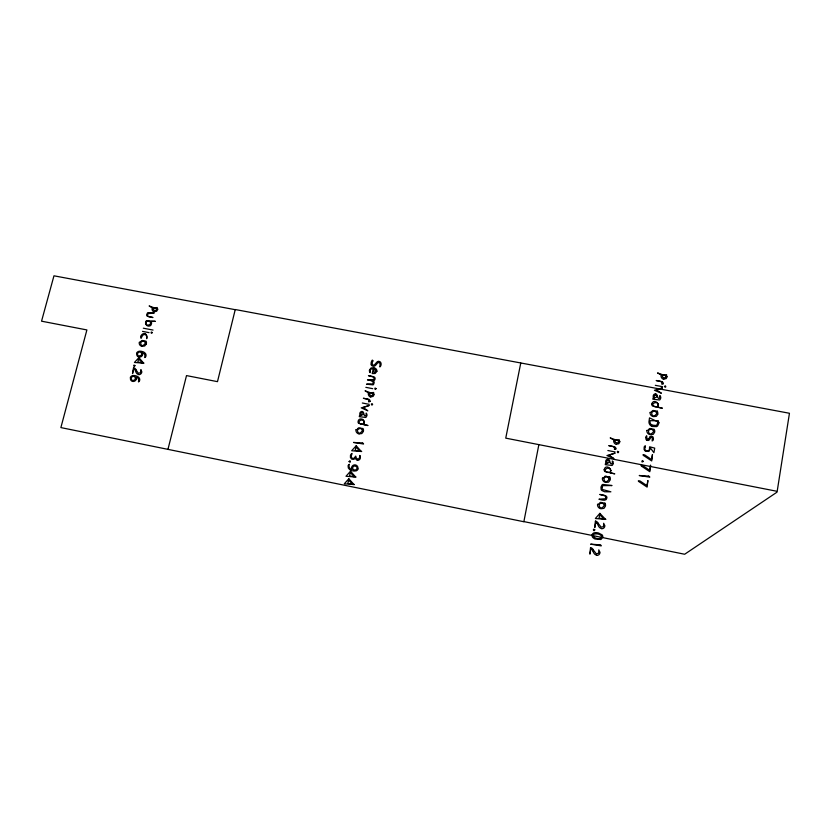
<?xml version="1.0" encoding="UTF-8"?>
<svg xmlns="http://www.w3.org/2000/svg" width="831" height="831" viewBox="0 0 831 831"><rect width="100%" height="100%" fill="white"/><g stroke="black" fill="none" stroke-linecap="round" stroke-linejoin="round"><path stroke-width="1.25" d="M351.721 467.583L351.731 468.269A2.129 2.088 -37.7 0 0 352.095 469.162C351.482 470.533 347.472 466.773 349.384 464.29A2.368 2.316 -37.9 0 0 348.085 465.796C347.368 470.003 352.978 471.738 356.198 470.845A2.732 2.68 -37.5 0 0 357.891 469.286L357.984 468.933M595.391 521.193L594.788 527.54L595.713 522.512A2.213 2.15 31.8 0 1 597.094 523.343M590.509 547.733L589.906 554.132L590.841 549.062M136.211 378.915L136.242 378.406A2.254 2.119 -42.4 0 0 135.765 377.139L138.164 378.188L138.715 380.39A10.201 9.598 -42.1 0 0 138.455 381.938L139.037 381.533A1.859 1.755 -42.4 0 0 139.452 380.982L139.66 380.328A3.355 3.158 -42.4 0 0 139.639 378.894A3.646 3.428 -42.4 0 0 139.006 377.648L137.821 376.62A7.354 6.908 -42.7 0 0 136.658 376.069L135.848 375.809A10.772 10.117 -43 0 0 135.017 375.633A7.292 6.845 -42.7 0 0 133.033 375.55L132.648 375.633A2.96 2.773 -42.4 0 0 130.301 377.471M142.517 354.557L142.548 354.058A2.244 2.109 -40.4 0 0 142.07 352.801L144.459 353.84L145.01 356.021A10.149 9.536 -40.1 0 0 144.76 357.559L145.342 357.153A1.849 1.735 -40.4 0 0 145.747 356.613L145.965 355.948A3.334 3.137 -40.4 0 0 145.944 354.536A3.625 3.407 -40.4 0 0 145.3 353.3L144.116 352.282A7.323 6.866 -40.7 0 0 142.963 351.731L142.153 351.482A10.71 10.055 -41 0 0 141.332 351.305A7.25 6.804 -40.7 0 0 139.348 351.233L138.964 351.316A2.94 2.763 -40.4 0 0 136.627 353.144M133.521 367.79L132.513 373.628L133.718 368.995A2.067 1.932 -41.9 0 1 134.913 369.753A5.194 4.872 -42.1 0 1 135.266 370.481L135.785 371.717A9.276 8.715 -41.2 0 0 136.346 372.89A3.812 3.573 -41.6 0 0 138.704 374.521M649.427 448.439L649.634 446.787L654.714 448.127L653.904 452.708L650.507 448.117L648.99 451.42L645.458 451.316L644.087 449.54L644.191 446.995A2.337 2.244 21.9 0 1 645.427 445.78L645.012 447.836M538.862 444.627L523.883 521.598L684.661 554.246L777.047 492.139M520.757 363.043L505.747 438.145L777.182 491.329L789.45 413.267L235.256 309.527L217.483 381.658L186.508 375.591L167.955 449.363M613.185 463.615L612.52 465.059A1.922 1.859 22.2 0 1 611.948 465.464L605.269 464.643L605.477 463.511L606.609 463.729L606.121 463.179A2.431 2.348 21.8 0 1 605.664 461.62L605.685 461.454A2.368 2.296 21.7 0 1 608.25 459.211M657.861 414.212L656.313 416.352L653.53 416.622A3.895 3.729 18.4 0 1 650.071 412.373M592.233 534.634L592.181 534.821A3.615 3.511 33.8 0 0 592.088 535.403A2.95 2.867 33.8 0 0 592.794 537.501L594.175 538.581A7.572 7.354 33.2 0 0 595.141 539.007L601 539.516L602.807 536.982A2.94 2.857 34 0 0 602.101 534.852L598.497 532.993A15.083 14.678 36 0 0 597.541 532.785A11.198 10.886 35.3 0 0 596.139 532.619A7.313 7.115 34.6 0 0 595.152 532.64L593.729 532.983A2.825 2.742 33.8 0 0 592.212 534.634M663.221 383.735L661.808 384.151A1.548 1.475 15.9 0 0 662.162 383.351L660.936 381.522L656.178 380.515L661.923 381.616M615.823 448.937L614.389 449.353A1.558 1.506 20.2 0 0 614.753 448.543L613.538 446.673L608.77 445.624L614.535 446.766A2.233 2.161 20.3 0 1 615.948 448.937M363.386 431.466L361.797 433.574L359.096 433.834M147.617 314.679L147.918 314.014A1.309 1.226 -37.4 0 1 148.437 313.588L154.119 313.162L147.96 312.601A1.891 1.766 -37.4 0 0 147.399 313.048L146.723 314.72A2.213 2.067 -37.4 0 0 147.129 316.123L152.977 317.535L149.206 316.819A2.067 1.942 -37.4 0 1 147.451 314.669M370.003 401.498L368.632 401.851A1.496 1.454 -25.7 0 0 369.016 401.072L368.019 399.316L363.386 398.257L368.871 399.358A2.14 2.088 -25.6 0 1 370.138 401.446M146.298 343.972L144.698 345.997L142.122 346.257M605.882 497.914L605.643 498.413A1.35 1.309 27.2 0 1 605.269 498.766L598.912 499.223C600.72 499.649 606.661 501.882 606.89 497.925A2.628 2.555 27.2 0 0 606.412 496.242L599.785 494.435L603.96 495.266M139.504 342.299L144.064 340.897L146.048 341.157A3.698 3.459 -39.5 0 1 146.256 343.961M356.208 429.679L360.934 428.245L363.022 428.526A3.791 3.698 -30.3 0 1 363.344 431.455M650.309 412.405L655.15 410.94L657.331 411.22M647.089 430.448L651.94 428.983L654.132 429.263A3.947 3.781 20.2 0 1 654.61 432.265L653.259 434.343L650.309 434.696A3.906 3.75 20.2 0 1 646.85 430.406M602.62 478.085L607.492 476.61L609.684 476.911M597.79 504.344L602.672 502.869L604.875 503.181M648.118 439.194C645.645 439.931 647.661 433.335 645.999 436.69A5.464 5.246 21 0 0 645.864 437.345M352.76 458.338L353.445 458.369A1.922 1.88 -35.5 0 0 354.079 458.193L355.751 456.084L356.27 458.193A1.891 1.849 -34.9 0 0 356.883 458.712L358.4 458.909A1.288 1.267 -35 0 0 358.961 458.608L359.553 457.414A13.898 13.597 -36.4 0 0 359.823 455.45L359.937 455.596M663.792 379.061L666.182 378.624L667.397 376.36L657.529 372.942L661.133 374.937A3.636 3.459 15.5 0 0 663.72 379.32M154.369 311.698L156.602 311.282L157.911 309.142L149.113 305.964L152.26 307.823A3.417 3.189 -36.8 0 0 154.286 311.947M373.773 367.697L371.093 367.936L369.556 369.899A4.228 4.093 -22.5 0 0 369.473 370.262M370.792 396.834L373.109 396.408L374.386 394.185L365.058 390.809L368.424 392.772M616.425 444.17L618.825 443.744L620.071 441.448L610.183 437.916L613.787 439.963A3.656 3.521 19.5 0 0 616.353 444.44M605.82 482.385L608.624 482.136L610.193 479.954A3.958 3.833 24.2 0 0 609.757 476.869M655.316 385.324L662.567 386.685M235.215 309.683L53.963 275.809L41.55 321.182L86.891 329.938L60.881 427.591L523.852 521.733M143.327 328.203L153.049 330.063M142.506 331.382L149.071 332.639M372.361 376.412L368.434 375.654L374.688 377.305A2.348 2.275 -23.1 0 1 375.072 378.801A2.14 2.078 -23.1 0 1 373.161 380.847L373.794 381.481A2.389 2.316 -23.5 0 1 374.158 382.769L373.545 384.452A1.797 1.745 -23.5 0 1 373.005 384.867L366.533 384.192L370.73 383.87A3.48 3.376 -23.4 0 0 372.392 383.922A1.475 1.433 -23.5 0 0 373.202 382.769M371.415 380.681L367.479 379.923L373.431 379.538A1.257 1.226 -23.1 0 0 373.919 379.123L374.085 378.832A2.088 2.026 -23.2 0 0 374.189 378.479M365.827 387.339L372.724 388.679M607.866 450.516L615.137 451.939M362.326 403.004L369.244 404.354M357.517 460.114L356.489 459.709M655.752 394.071L656.22 394.216A1.87 1.776 16.8 0 1 656.812 394.611C657.612 395.743 657.944 400.199 659.752 397.872A10.232 9.775 16.5 0 0 659.845 395.556L660.323 396.19A3.054 2.909 17.1 0 1 660.728 398.163L660.063 399.576A1.911 1.828 17.2 0 1 659.502 399.981L652.844 399.202L653.041 398.091L654.174 398.309L653.685 397.769A2.42 2.306 16.9 0 1 653.218 396.242L653.228 396.065A2.358 2.254 16.8 0 1 655.763 393.863M608.23 459.429L608.707 459.585A1.87 1.818 21.7 0 1 609.289 459.979C610.089 461.132 610.38 465.682 612.218 463.324A10.284 9.962 21.3 0 0 612.333 460.956L612.8 461.61M362.326 411.625L362.773 411.76A1.797 1.755 -27.8 0 1 363.324 412.155C364.02 413.298 364.175 417.65 365.993 415.375A9.868 9.608 -28.8 0 0 366.201 413.08L366.616 413.713A2.94 2.867 -27.7 0 1 366.928 415.656L366.211 417.058A1.839 1.797 -27.6 0 1 365.65 417.442L359.283 416.674L359.522 415.573L360.602 415.791L360.155 415.261A2.327 2.275 -27.9 0 1 359.781 413.755L359.802 413.578A2.275 2.223 -27.9 0 1 362.347 411.418M145.196 333.657C147.523 334.02 146.09 341.437 147.025 337.563A2.659 2.493 -39.1 0 0 141.956 336.513A4.882 4.571 -39.2 0 1 141.062 338.02M652.231 426.459L656.5 426.615A3.76 3.594 19.5 0 0 657.653 425.898L659.232 422.522L649.51 417.868L648.938 421.909A5.059 4.851 19.4 0 0 652.2 426.521M652.2 425.14L656.012 425.451A2.94 2.815 19.5 0 0 656.916 424.89L658.432 420.756L650.122 420.683L650.029 421.608A3.843 3.677 19.3 0 0 652.148 425.233M607.066 463.314L609.227 462.483A3.147 3.044 21.7 0 0 609.081 461.205A1.35 1.309 21.8 0 0 608.032 460.644M654.548 397.82L656.77 397.062A3.127 2.992 16.8 0 0 656.615 395.805A1.34 1.278 16.9 0 0 655.566 395.265M360.997 415.313L363.168 414.565A3.012 2.94 -28.2 0 0 363.074 413.329A1.288 1.257 -27.9 0 0 362.087 412.799M598.185 523.333L601.114 527.155L603.514 526.646L603.649 523.27L604.864 525.743A5.391 5.246 31.9 0 1 604.802 526.158A3.002 2.909 32 0 1 601.654 528.703M593.313 549.904L596.243 553.768L598.652 553.249L598.798 549.852L600.013 552.345A5.422 5.277 36.8 0 1 599.951 552.76A3.012 2.929 36.9 0 1 596.793 555.326M592.68 550.714L593.344 552.085A10.024 9.733 36 0 0 594.061 553.384A4.113 3.999 36.6 0 0 596.793 555.201M135.92 369.733L138.31 373.212L140.543 372.714L140.906 369.618L141.841 371.873A5.028 4.716 -41.7 0 1 141.758 372.267A2.794 2.628 -41.7 0 1 138.694 374.636M590.561 547.556A4.456 4.332 36.9 0 1 593.365 549.883M590.841 549.031A2.223 2.161 36.8 0 1 592.212 549.914A5.599 5.453 37.2 0 1 592.669 550.724M595.443 521.016A4.425 4.311 31.9 0 1 598.237 523.312M597.073 523.364A5.568 5.412 32.1 0 1 597.541 524.153L598.216 525.504A9.972 9.671 31.4 0 0 598.933 526.781A4.093 3.968 31.8 0 0 601.654 528.589M597.541 504.303A3.937 3.823 28.4 0 0 600.99 508.759L603.96 508.354L605.384 506.256A3.978 3.854 28.4 0 0 604.947 503.139M603.96 495.328A2.275 2.213 27.2 0 1 606.048 497.946M605.809 482.447A3.916 3.791 24.2 0 1 602.382 478.043M607.17 463.054A1.589 1.537 21.8 0 1 608.012 460.405M612.8 461.61A3.064 2.96 22.1 0 1 613.205 463.615M136.357 378.936A3.095 2.909 -42.4 0 1 132.617 381.419A3.095 2.909 -42.4 0 1 130.55 377.731M133.573 367.624A4.124 3.875 -41.9 0 1 135.962 369.712M142.672 354.588A3.085 2.888 -40.4 0 1 138.943 357.05A3.085 2.888 -40.4 0 1 136.876 353.393M142.101 346.319A3.656 3.428 -39.5 0 1 139.286 342.268M141.062 338.051A3.76 3.521 -39.1 0 1 141.114 336.16M140.938 336.129A3.459 3.231 -39.1 0 1 145.207 333.626M352.708 467.749A1.922 1.891 -37.6 0 0 354.151 469.92C356.904 471.021 358.462 466.565 355.356 466.129A2.264 2.223 -37.7 0 0 352.489 467.697M351.586 467.562A3.241 3.179 -37.6 0 1 355.481 464.934A3.241 3.179 -37.6 0 1 357.839 468.892M356.489 459.709A2.202 2.161 -35.1 0 1 355.803 458.982L355.46 457.673L353.861 459.408L351.523 459.044L350.443 457.476L350.485 455.315A2.784 2.722 -35.5 0 1 352.053 453.497A15.415 15.124 -33.7 0 0 351.378 455.72M359.719 455.804A2.742 2.69 -35 0 1 357.496 460.353M352.666 458.567A2.244 2.202 -35.5 0 1 351.44 455.741M359.096 433.896A3.75 3.667 -30.3 0 1 355.98 429.637M361.163 415.136A1.527 1.485 -27.9 0 1 362.077 412.56M370.709 397.093A3.501 3.407 -24.4 0 1 368.465 392.783M372.361 376.557A2.129 2.067 -23.2 0 1 374.438 378.458M371.405 380.837A2.109 2.046 -23.6 0 1 373.41 382.759M370.159 370.449A2.524 2.451 -22.7 0 1 373.285 368.725L372.205 373.545L375.113 373.514L376.672 371.665A3.916 3.802 -22.6 0 0 376.744 371.343M373.763 367.801A3.573 3.459 -22.5 0 1 376.962 371.343M369.463 370.252A3.064 2.971 -22.6 0 0 370.024 372.537L370.159 372.662A10.138 9.827 -21.6 0 1 370.377 370.512M371.291 364.83A3.407 3.293 -21.9 0 1 371.093 363.677A6.17 5.962 -21.5 0 1 371.239 362.368A6.471 6.264 -21.5 0 1 371.976 360.561A2.192 2.119 -21.9 0 1 372.309 360.114L373.15 360.82A4.768 4.612 -21.6 0 0 372.215 362.731L372.33 364.477A1.246 1.205 -22.1 0 0 372.776 364.882L373.254 365.048A1.361 1.319 -22.1 0 0 373.971 365.017A2.005 1.932 -22.1 0 0 374.594 364.643A4.882 4.716 -22.2 0 0 375.207 364.03L375.872 363.251A15.55 15.083 -20.4 0 1 376.588 362.42A4.217 4.082 -21.3 0 1 377.326 361.786A2.493 2.41 -21.3 0 1 378.157 361.433M371.291 364.83A2.368 2.296 -22.1 0 0 371.935 365.723L372.735 366.139A3.272 3.168 -22 0 0 373.212 366.253A2.223 2.15 -22.1 0 0 374.075 366.211A2.867 2.773 -22.1 0 0 374.958 365.806A4.622 4.477 -22.2 0 0 375.757 365.131A13.016 12.569 -22.7 0 0 376.505 364.269L377.087 363.573A4.82 4.664 -21.1 0 1 377.721 362.918A1.537 1.485 -21.3 0 1 379.081 362.607M379.071 362.628A1.257 1.215 -21.3 0 1 379.622 362.908A1.828 1.776 -21.4 0 1 380.047 364.155A3.708 3.594 -21.7 0 1 379.985 364.892L379.819 366.928A2.088 2.026 -21.4 0 0 380.473 366.357L380.982 365.204A4.996 4.83 -21.7 0 0 381.086 363.812A3.563 3.449 -21.5 0 0 380.858 362.825A2.566 2.483 -21.4 0 0 380.224 361.932A2.088 2.026 -21.3 0 0 379.601 361.558L379.3 361.464A2.41 2.327 -21.3 0 0 378.157 361.412M649.634 448.491A2.503 2.4 22 0 1 646.84 450.849A2.503 2.4 22 0 1 644.752 447.764M646.487 440.077A3.241 3.116 20.9 0 1 645.947 437.376M646.611 439.994A1.735 1.672 20.9 0 0 647.256 440.337L647.38 440.378A1.859 1.787 20.9 0 0 648.959 440.15A3.075 2.95 20.7 0 0 649.489 439.568A9.276 8.902 20.1 0 0 650.019 438.799L650.351 438.29A1.631 1.569 21.1 0 1 651.67 437.386M651.795 437.459A1.392 1.34 21 0 1 652.314 439.121M652.418 439.173A28.586 27.298 22.9 0 0 652.169 440.97L653.135 440.15A1.88 1.807 21.1 0 0 653.384 439.516M652.709 436.742A3.075 2.95 21 0 1 653.291 439.485M651.743 436.41A1.807 1.735 21 0 1 652.626 436.805M649.8 437.127A2.119 2.036 21 0 1 651.764 436.317M649.821 437.137A8.736 8.383 21.7 0 0 649.24 437.968L649.001 438.332A2.348 2.254 20.7 0 1 648.149 439.246M657.228 411.116A3.895 3.729 18.4 0 1 657.643 414.098M654.724 397.634A1.579 1.506 16.9 0 1 655.534 395.026M661.902 381.689A2.223 2.119 16 0 1 663.346 383.735M610.858 470.471L610.027 472.237L607.96 472.465A10.99 10.637 21.8 0 1 607.264 472.351C601.249 470.242 609.923 465.048 610.858 470.471M643.225 461.413C642.467 458.681 640.566 463.501 643.225 461.527M362.586 430.375C356.406 439.859 355.263 421.265 362.586 430.375M363.749 423.384L363.729 424.662L368.019 425.534L358.556 423.301A2.535 2.472 -29 0 1 358.036 421.847C358.068 417.1 365.692 418.471 363.749 423.384M372.579 404.261C371.8 406.972 370.304 402.204 372.579 404.261M376.048 388.586C374.999 391.328 373.94 386.415 376.048 388.617M349.113 461.6C351.274 463.978 350.339 458.826 349.113 461.569M653.768 431.289C647.183 440.69 646.3 421.67 653.768 431.289M656.978 413.236C650.538 422.678 649.343 403.658 656.978 413.236M664.499 386.602C666.597 388.96 665.745 383.995 664.499 386.571M594.778 529.814C593.563 532.754 592.399 527.363 594.778 529.814M145.508 322.968C146.121 327.819 154.275 323.29 148.926 321.182A9.899 9.266 -38.6 0 0 148.313 321.088L146.412 321.327L145.508 322.968M609.31 478.957C602.735 488.503 601.779 469.172 609.31 478.957M618.617 451.898C617.641 454.702 616.322 449.613 618.617 451.898M604.501 505.238C597.873 514.825 597.001 495.38 604.501 505.238M146.204 321.909C144.251 326.479 151.19 327.861 151.543 323.529A2.535 2.368 -38 0 0 151.19 322.096L150.733 321.555L155.314 321.306L146.277 320.704L146.204 321.909M662.162 375.602L662.889 377.409L665.049 377.835A1.558 1.485 15.5 0 0 665.558 377.575L666.597 374.636L662.224 375.051L662.162 375.602M153.133 308.696L153.745 310.212L155.626 310.545A1.465 1.371 -36.8 0 0 156.114 310.295L157.308 307.522L153.257 307.927L153.143 308.581M614.815 440.648L615.532 442.497L617.693 442.933A1.569 1.506 19.5 0 0 618.212 442.674L619.272 439.682L614.878 440.077L614.815 440.648M369.369 393.562L370.075 395.276L372.049 395.629A1.496 1.454 -24.4 0 0 372.558 395.379L373.701 392.481L369.473 392.886L369.369 393.562M651.816 404.084L651.816 404.458A2.628 2.514 17.6 0 0 652.418 405.933L662.38 408.187L657.872 407.304C660.136 402.484 652.813 398.693 651.816 404.084M134.944 365.63C133.884 368.382 132.794 363.5 134.944 365.63M604.199 469.608L604.199 469.993A2.638 2.555 22.9 0 0 604.791 471.499L614.774 473.836L610.255 472.912C612.603 468.05 605.238 464.124 604.199 469.608M145.57 342.933C139.369 352.022 138.839 334.27 145.57 342.933M364.404 422.293L363.459 424.059L361.547 424.236A10.543 10.273 -27.7 0 1 360.893 424.122C355.169 421.982 363.708 417.12 364.404 422.293M152.26 332.535C151.19 335.153 150.276 330.489 152.26 332.535M658.453 405.019L657.56 406.691L655.576 406.878A10.938 10.439 16.9 0 1 654.89 406.764C648.751 404.552 657.757 399.618 658.453 405.019M375.83 370.927C372.693 377.264 373.773 364.736 375.83 370.927M601.966 487.755L602.07 488.825A1.994 1.932 25.6 0 0 602.423 489.48L610.889 491.817L604.573 491.765L601.758 490.456A2.971 2.877 25.7 0 1 601.135 489.542L600.958 487.111L601.945 485.013A2.846 2.763 25.4 0 1 602.807 484.431L612.032 485.543L603.15 485.668A2.067 2.005 25.5 0 0 602.568 486.145L601.966 487.755M601.8 536.868C600.73 540.233 592.472 538.53 593.282 534.832A1.631 1.589 33.8 0 1 593.739 534.281C596.263 533.294 600.979 533.866 601.8 536.868M647.858 480.661L647.11 487.101L639.963 482.312A5.318 5.121 25.5 0 1 638.26 480.952A2.68 2.576 26.2 0 1 640.182 481.076L646.965 485.678L647.858 480.661M650.58 465.298L649.832 471.707L642.695 466.949A5.298 5.1 23.6 0 1 641.002 465.599A2.67 2.566 24.2 0 1 642.914 465.724L649.686 470.294L650.58 465.298M652.47 454.567L651.733 460.956L644.607 456.219A5.287 5.079 22.4 0 1 642.914 454.879A2.659 2.566 22.9 0 1 644.825 455.004L651.597 459.553L652.47 454.567M599.681 514.669L599.058 518.097L604.085 519.115L599.681 514.669M348.605 480.038L347.867 483.382L352.656 484.359L348.605 480.038M350.287 472.507L349.539 475.841L354.328 476.817L350.287 472.507M355.959 447.016L355.221 450.329L359.989 451.285L355.959 447.016M138.652 358.867L137.821 362.036L142.35 362.918L138.684 358.919M599.868 513.35L595.36 518.534L605.861 519.385A15.737 15.249 29 0 1 604.719 518.492L599.868 513.35M350.505 471.239L345.976 476.277L356.021 477.067A15.072 14.802 -35.2 0 1 354.962 476.215L350.505 471.239M348.833 478.77L344.294 483.808L354.349 484.608A15.093 14.833 -37.1 0 1 353.289 483.756L348.833 478.77M356.187 445.759L351.669 450.766L361.682 451.524A15.01 14.698 -29.6 0 1 360.623 450.682L356.187 445.759M138.902 357.662L134.425 362.472L143.95 363.147A14.636 13.743 -39.7 0 1 142.974 362.337L138.974 357.756M368.974 405.559L363.303 407.512L367.811 410.794L361.246 407.865L368.974 405.559M662.359 387.911L656.552 389.905L661.414 393.229L654.433 390.269L662.359 387.911M614.909 453.186L609.071 455.18L613.922 458.598L606.942 455.544L614.909 453.186M362.181 443.016L353.528 442.445L363.573 444.014A5.962 5.838 -30.2 0 1 363.292 443.411L362.7 443.058A4.685 4.581 -32.5 0 0 362.181 443.016M648.315 476.121L639.226 475.509L649.811 477.15A6.253 6.004 25.5 0 1 649.489 476.527L648.762 476.142A4.903 4.726 26.1 0 0 648.315 476.121M599.764 544.824L590.644 544.16L601.27 545.884A6.295 6.108 35 0 1 600.948 545.25L600.304 544.866A4.944 4.799 36.3 0 0 599.764 544.824M133.573 380.463A2.15 2.015 -42.4 0 0 134.871 377.035A2.15 2.015 -42.4 0 0 131.308 377.814A2.15 2.015 -42.4 0 0 133.573 380.463M139.795 356.115A2.129 2.005 -40.4 0 0 141.249 352.77A2.129 2.005 -40.4 0 0 137.666 353.383A2.129 2.005 -40.4 0 0 139.795 356.115"/></g></svg>
